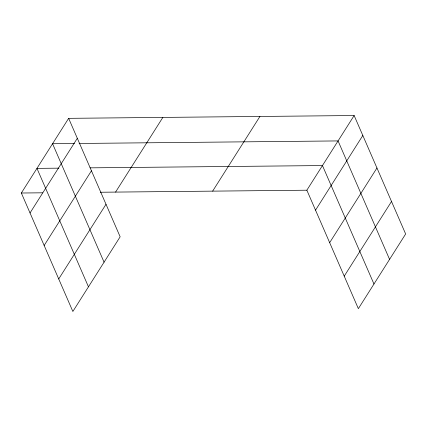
<?xml version="1.0" encoding="UTF-8"?>
<svg xmlns="http://www.w3.org/2000/svg" width="427" height="427" viewBox="0 0 427 427"><rect width="100%" height="100%" fill="white"/><g stroke="black" fill="none" stroke-linecap="round" stroke-linejoin="round"><path stroke-width="0.64" d="M68.64 118.338L120.147 236.793L72.857 311.47L21.35 193.015L68.64 118.338L354.143 115.53L405.65 233.985L358.36 308.662L306.853 190.207L354.143 115.53M30.029 212.972L77.314 138.295M44.157 245.477L91.447 170.795M58.723 278.964L106.013 204.287M115.568 192.091L162.858 117.414M212.641 191.136L259.931 116.459M315.532 210.164L362.822 135.487M329.665 242.669L376.956 167.987M344.226 276.157L391.516 201.48M74.458 143.515L52.564 143.728L104.065 262.183M79.102 143.467L338.067 140.921L389.573 259.376M58.851 168.158L36.957 168.371L88.458 286.827M90.033 167.848L322.46 165.564L373.967 284.019M21.35 193.015L42.583 192.807M100.308 192.241L306.853 190.207"/></g></svg>
